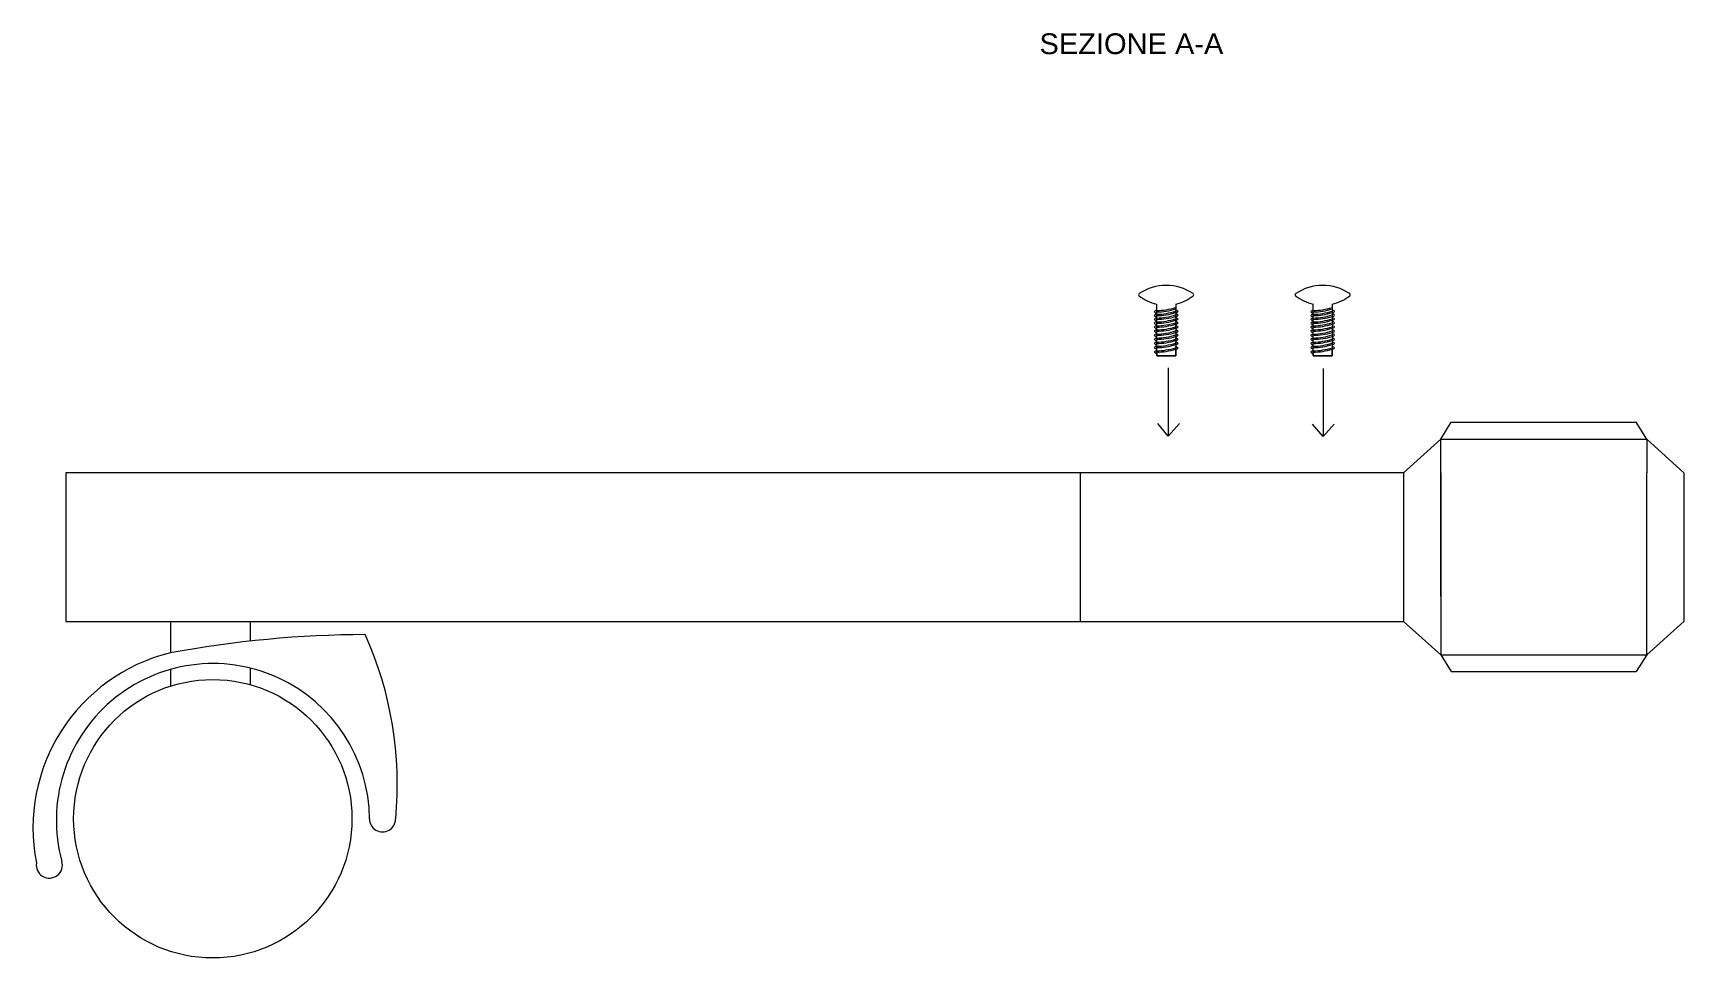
# Model space of a CAD drawing. Header units: centimetres. Extents: x -1194 to 126, y -577 to 528.
# Drawn here: x -1041.6 to -774.7, y 195.6 to 345.1 of the extents above; entities that cross this region are included whole.
import ezdxf

# ---------------------------------------------------------------- set-up
doc = ezdxf.new("R2010")
doc.units = ezdxf.units.CM
doc.header["$MEASUREMENT"] = 0
for name, color, linetype, lineweight in [('dettagli', 4, 'Continuous', 13), ('linee prospetti', 1, 'Continuous', 18), ('quote', 20, 'Continuous', 5)]:
    doc.layers.add(name, color=color, linetype=linetype, lineweight=lineweight)
doc.styles.get("Standard").update_dxf_attribs({"font": 'arial.ttf'})

msp = doc.modelspace()

# ---------------------------------------------------------------- linework, layer by layer
at = {"layer": 'dettagli'}
for p, q in [((-859.96, 300.24), (-859.96, 301.28)), ((-859.96, 299.64), (-859.96, 299.82)), ((-859.96, 299.02), (-859.96, 299.21)), ((-856.89, 301.28), (-856.89, 300.34)), ((-856.89, 299.92), (-856.89, 299.73)), ((-856.89, 299.31), (-856.89, 299.11)), ((-834.66, 300.24), (-834.66, 301.28)), ((-834.66, 299.64), (-834.66, 299.82)), ((-834.66, 299.02), (-834.66, 299.21)), ((-831.58, 301.28), (-831.58, 300.34)), ((-831.58, 299.92), (-831.58, 299.73)), ((-831.58, 299.31), (-831.58, 299.11)), ((-859.96, 298.4), (-859.96, 298.6)), ((-859.96, 297.78), (-859.96, 297.98)), ((-859.96, 297.12), (-859.96, 297.35)), ((-859.96, 296.44), (-859.96, 296.69)), ((-856.89, 298.68), (-856.89, 298.48)), ((-856.89, 298.06), (-856.89, 297.82)), ((-856.89, 297.4), (-856.89, 297.14)), ((-856.89, 296.72), (-856.89, 296.51)), ((-834.66, 298.4), (-834.66, 298.6)), ((-834.66, 297.78), (-834.66, 297.98)), ((-834.66, 297.12), (-834.66, 297.35)), ((-834.66, 296.44), (-834.66, 296.69)), ((-831.58, 298.68), (-831.58, 298.48)), ((-831.58, 298.06), (-831.58, 297.82)), ((-831.58, 297.4), (-831.58, 297.14)), ((-831.58, 296.72), (-831.58, 296.51)), ((-859.96, 295.8), (-859.96, 296.01)), ((-859.96, 295.13), (-859.96, 295.37)), ((-859.96, 295.13), (-859.96, 295.37)), ((-859.96, 294.47), (-859.96, 294.71)), ((-859.96, 293.73), (-859.96, 294.04)), ((-856.89, 296.08), (-856.89, 295.84)), ((-856.89, 295.42), (-856.89, 295.17)), ((-856.89, 294.75), (-856.89, 294.43)), ((-834.66, 295.8), (-834.66, 296.01)), ((-834.66, 295.13), (-834.66, 295.37)), ((-834.66, 295.13), (-834.66, 295.37)), ((-834.66, 294.47), (-834.66, 294.71)), ((-834.66, 293.73), (-834.66, 294.04)), ((-831.58, 296.08), (-831.58, 295.84)), ((-831.58, 295.42), (-831.58, 295.17)), ((-831.58, 294.75), (-831.58, 294.43))]:
    msp.add_line(p, q, dxfattribs=at)
at = {"layer": 'dettagli', "linetype": 'Continuous'}
for p, q in [((-858.1, 290.97), (-858.1, 279.97)), ((-833.07, 290.89), (-833.07, 279.89)), ((-858.1, 279.97), (-859.8, 281.97)), ((-858.1, 279.97), (-856.27, 281.97)), ((-833.07, 279.89), (-834.77, 281.89)), ((-833.07, 279.89), (-831.24, 281.89))]:
    msp.add_line(p, q, dxfattribs=at)
at = {"layer": 'dettagli'}
for points in [[(-856.89, 301.28), (-856.89, 292.92), (-859.96, 292.92), (-859.96, 301.28)], [(-831.58, 301.28), (-831.58, 292.92), (-834.66, 292.92), (-834.66, 301.28)], [(-859.96, 293.3), (-859.96, 292.92), (-856.89, 292.92), (-856.89, 294.01)], [(-834.66, 293.3), (-834.66, 292.92), (-831.58, 292.92), (-831.58, 294.01)]]:
    msp.add_lwpolyline(points, dxfattribs=at)
for centre, radius, start, end in [((-858.43, 296.5), 7.82, 56.0304, 123.9696), ((-858.43, 296.5), 7.82, 56.0304, 123.9696), ((-833.12, 296.5), 7.82, 56.0304, 123.9696), ((-833.12, 296.5), 7.82, 56.0304, 123.9696), ((-862.66, 302.8), 0.225, 121.5129, 235.267), ((-862.66, 302.8), 0.225, 121.5129, 235.267), ((-858.43, 308.17), 7.06, 231.6008, 257.2512), ((-858.43, 308.17), 7.06, 231.6008, 257.2512), ((-858.43, 308.17), 7.06, 282.7488, 308.3992), ((-858.43, 308.17), 7.06, 282.7488, 308.3992), ((-854.19, 302.8), 0.225, 304.733, 58.4871), ((-854.19, 302.8), 0.225, 304.733, 58.4871), ((-837.36, 302.8), 0.225, 121.5129, 235.267), ((-837.36, 302.8), 0.225, 121.5129, 235.267), ((-833.17, 308.09), 6.97, 231.5118, 257.696), ((-833.17, 308.09), 6.97, 231.5118, 257.696), ((-833.07, 308.09), 6.97, 282.304, 308.4882), ((-833.07, 308.09), 6.97, 282.304, 308.4882), ((-828.88, 302.8), 0.225, 304.733, 58.4871), ((-828.88, 302.8), 0.225, 304.733, 58.4871), ((-859.99, 299.82), 0.425, 86.5276, 147.6662), ((-859.99, 299.82), 0.425, 86.5276, 147.6662), ((-859.84, 300.47), 0.665, 219.7871, 259.0756), ((-859.84, 300.47), 0.665, 219.7871, 259.0756), ((-859.99, 299.21), 0.425, 86.5276, 147.6662), ((-859.99, 299.21), 0.425, 86.5276, 147.6662), ((-859.84, 299.86), 0.665, 219.7871, 259.0756), ((-859.84, 299.86), 0.665, 219.7871, 259.0756), ((-859.99, 298.6), 0.425, 86.5276, 147.6662), ((-859.99, 298.6), 0.425, 86.5276, 147.6662), ((-860.19, 311.13), 10.89, 271.1868, 287.62), ((-859.9, 309.69), 9.65, 269.6106, 288.1487), ((-860.19, 310.53), 10.89, 271.1868, 287.62), ((-859.9, 309.09), 9.65, 269.6106, 288.1487), ((-860.19, 309.92), 10.89, 271.1868, 287.62), ((-859.9, 308.48), 9.65, 269.6106, 288.1487), ((-857.02, 299.69), 0.665, 39.7871, 79.0756), ((-857.02, 299.69), 0.665, 39.7871, 79.0756), ((-856.87, 300.34), 0.425, 266.5276, 327.6662), ((-856.87, 300.34), 0.425, 266.5276, 327.6662), ((-857.02, 299.08), 0.665, 39.7871, 79.0756), ((-857.02, 299.08), 0.665, 39.7871, 79.0756), ((-856.87, 299.73), 0.425, 266.5276, 327.6662), ((-856.87, 299.73), 0.425, 266.5276, 327.6662), ((-857.02, 298.45), 0.665, 39.7871, 79.0756), ((-857.02, 298.45), 0.665, 39.7871, 79.0756), ((-834.68, 299.82), 0.425, 86.5276, 147.6662), ((-834.68, 299.82), 0.425, 86.5276, 147.6662), ((-834.53, 300.47), 0.665, 219.7871, 259.0756), ((-834.53, 300.47), 0.665, 219.7871, 259.0756), ((-834.68, 299.21), 0.425, 86.5276, 147.6662), ((-834.68, 299.21), 0.425, 86.5276, 147.6662), ((-834.53, 299.86), 0.665, 219.7871, 259.0756), ((-834.53, 299.86), 0.665, 219.7871, 259.0756), ((-834.68, 298.6), 0.425, 86.5276, 147.6662), ((-834.68, 298.6), 0.425, 86.5276, 147.6662), ((-834.88, 311.13), 10.89, 271.1868, 287.62), ((-834.59, 309.69), 9.65, 269.6106, 288.1487), ((-834.88, 310.53), 10.89, 271.1868, 287.62), ((-834.59, 309.09), 9.65, 269.6106, 288.1487), ((-834.88, 309.92), 10.89, 271.1868, 287.62), ((-834.59, 308.48), 9.65, 269.6106, 288.1487), ((-831.71, 299.69), 0.665, 39.7871, 79.0756), ((-831.71, 299.69), 0.665, 39.7871, 79.0756), ((-831.56, 300.34), 0.425, 266.5276, 327.6662), ((-831.56, 300.34), 0.425, 266.5276, 327.6662), ((-831.71, 299.08), 0.665, 39.7871, 79.0756), ((-831.71, 299.08), 0.665, 39.7871, 79.0756), ((-831.56, 299.73), 0.425, 266.5276, 327.6662), ((-831.56, 299.73), 0.425, 266.5276, 327.6662), ((-831.71, 298.45), 0.665, 39.7871, 79.0756), ((-831.71, 298.45), 0.665, 39.7871, 79.0756), ((-859.84, 299.25), 0.665, 219.7871, 259.0756), ((-859.84, 299.25), 0.665, 219.7871, 259.0756), ((-859.99, 297.98), 0.425, 86.5276, 147.6662), ((-859.99, 297.98), 0.425, 86.5276, 147.6662), ((-859.84, 298.63), 0.665, 219.7871, 259.0756), ((-859.84, 298.63), 0.665, 219.7871, 259.0756), ((-859.99, 297.35), 0.425, 86.5276, 147.6662), ((-859.99, 297.35), 0.425, 86.5276, 147.6662), ((-859.84, 298), 0.665, 219.7871, 259.0756), ((-859.84, 298), 0.665, 219.7871, 259.0756), ((-859.99, 296.69), 0.425, 86.5276, 147.6662), ((-859.99, 296.69), 0.425, 86.5276, 147.6662), ((-859.84, 297.35), 0.665, 219.7871, 259.0756), ((-859.84, 297.35), 0.665, 219.7871, 259.0756), ((-859.99, 296.01), 0.425, 86.5276, 147.6662), ((-859.99, 296.01), 0.425, 86.5276, 147.6662), ((-860.19, 309.29), 10.89, 271.1868, 287.62), ((-859.9, 307.85), 9.65, 269.6106, 288.1487), ((-860.19, 308.67), 10.89, 271.1868, 287.62), ((-859.9, 307.23), 9.65, 269.6106, 288.1487), ((-860.19, 308.01), 10.89, 271.1868, 287.62), ((-859.9, 306.57), 9.65, 269.6106, 288.1487), ((-860.19, 307.33), 10.89, 271.1868, 287.62), ((-859.9, 305.89), 9.65, 269.6106, 288.1487), ((-860.19, 306.69), 10.89, 271.1868, 287.62), ((-856.87, 299.11), 0.425, 266.5276, 327.6662), ((-856.87, 299.11), 0.425, 266.5276, 327.6662), ((-857.02, 297.83), 0.665, 39.7871, 79.0756), ((-857.02, 297.83), 0.665, 39.7871, 79.0756), ((-856.87, 298.48), 0.425, 266.5276, 327.6662), ((-856.87, 298.48), 0.425, 266.5276, 327.6662), ((-857.02, 297.17), 0.665, 39.7871, 79.0756), ((-857.02, 297.17), 0.665, 39.7871, 79.0756), ((-856.87, 297.82), 0.425, 266.5276, 327.6662), ((-856.87, 297.82), 0.425, 266.5276, 327.6662), ((-857.02, 296.49), 0.665, 39.7871, 79.0756), ((-857.02, 296.49), 0.665, 39.7871, 79.0756), ((-856.87, 297.14), 0.425, 266.5276, 327.6662), ((-856.87, 297.14), 0.425, 266.5276, 327.6662), ((-857.02, 295.85), 0.665, 39.7871, 79.0756), ((-857.02, 295.85), 0.665, 39.7871, 79.0756), ((-834.53, 299.25), 0.665, 219.7871, 259.0756), ((-834.53, 299.25), 0.665, 219.7871, 259.0756), ((-834.68, 297.98), 0.425, 86.5276, 147.6662), ((-834.68, 297.98), 0.425, 86.5276, 147.6662), ((-834.53, 298.63), 0.665, 219.7871, 259.0756), ((-834.53, 298.63), 0.665, 219.7871, 259.0756), ((-834.68, 297.35), 0.425, 86.5276, 147.6662), ((-834.68, 297.35), 0.425, 86.5276, 147.6662), ((-834.53, 298), 0.665, 219.7871, 259.0756), ((-834.53, 298), 0.665, 219.7871, 259.0756), ((-834.68, 296.69), 0.425, 86.5276, 147.6662), ((-834.68, 296.69), 0.425, 86.5276, 147.6662), ((-834.53, 297.35), 0.665, 219.7871, 259.0756), ((-834.53, 297.35), 0.665, 219.7871, 259.0756), ((-834.68, 296.01), 0.425, 86.5276, 147.6662), ((-834.68, 296.01), 0.425, 86.5276, 147.6662), ((-834.88, 309.29), 10.89, 271.1868, 287.62), ((-834.59, 307.85), 9.65, 269.6106, 288.1487), ((-834.88, 308.67), 10.89, 271.1868, 287.62), ((-834.59, 307.23), 9.65, 269.6106, 288.1487), ((-834.88, 308.01), 10.89, 271.1868, 287.62), ((-834.59, 306.57), 9.65, 269.6106, 288.1487), ((-834.88, 307.33), 10.89, 271.1868, 287.62), ((-834.59, 305.89), 9.65, 269.6106, 288.1487), ((-834.88, 306.69), 10.89, 271.1868, 287.62), ((-831.56, 299.11), 0.425, 266.5276, 327.6662), ((-831.56, 299.11), 0.425, 266.5276, 327.6662), ((-831.71, 297.83), 0.665, 39.7871, 79.0756), ((-831.71, 297.83), 0.665, 39.7871, 79.0756), ((-831.56, 298.48), 0.425, 266.5276, 327.6662), ((-831.56, 298.48), 0.425, 266.5276, 327.6662), ((-831.71, 297.17), 0.665, 39.7871, 79.0756), ((-831.71, 297.17), 0.665, 39.7871, 79.0756), ((-831.56, 297.82), 0.425, 266.5276, 327.6662), ((-831.56, 297.82), 0.425, 266.5276, 327.6662), ((-831.71, 296.49), 0.665, 39.7871, 79.0756), ((-831.71, 296.49), 0.665, 39.7871, 79.0756), ((-831.56, 297.14), 0.425, 266.5276, 327.6662), ((-831.56, 297.14), 0.425, 266.5276, 327.6662), ((-831.71, 295.85), 0.665, 39.7871, 79.0756), ((-831.71, 295.85), 0.665, 39.7871, 79.0756), ((-859.84, 296.67), 0.665, 219.7871, 259.0756), ((-859.84, 296.67), 0.665, 219.7871, 259.0756), ((-859.99, 295.37), 0.425, 86.5276, 147.6662), ((-859.99, 295.37), 0.425, 86.5276, 147.6662), ((-859.84, 296.03), 0.665, 219.7871, 259.0756), ((-859.84, 296.03), 0.665, 219.7871, 259.0756), ((-859.99, 294.71), 0.425, 86.5276, 147.6662), ((-859.99, 294.71), 0.425, 86.5276, 147.6662), ((-859.84, 295.36), 0.665, 219.7871, 259.0756), ((-859.84, 295.36), 0.665, 219.7871, 259.0756), ((-859.99, 294.04), 0.425, 86.5276, 147.6662), ((-859.99, 294.04), 0.425, 86.5276, 147.6662), ((-859.84, 294.69), 0.665, 219.7871, 259.0756), ((-859.84, 294.69), 0.665, 219.7871, 259.0756), ((-859.99, 293.3), 0.425, 86.5276, 147.6662), ((-859.99, 293.3), 0.425, 86.5276, 147.6662), ((-859.9, 305.25), 9.65, 269.6106, 288.1487), ((-860.19, 306.02), 10.89, 271.1868, 287.62), ((-859.9, 304.59), 9.65, 269.6106, 288.1487), ((-860.19, 305.36), 10.89, 271.1868, 287.62), ((-859.9, 303.92), 9.65, 269.6106, 288.1487), ((-860.19, 304.62), 10.89, 271.1868, 287.62), ((-859.9, 303.18), 9.65, 269.6106, 288.1487), ((-856.87, 296.51), 0.425, 266.5276, 327.6662), ((-856.87, 296.51), 0.425, 266.5276, 327.6662), ((-857.02, 295.19), 0.665, 39.7871, 79.0756), ((-857.02, 295.19), 0.665, 39.7871, 79.0756), ((-856.87, 295.84), 0.425, 266.5276, 327.6662), ((-856.87, 295.84), 0.425, 266.5276, 327.6662), ((-857.02, 294.52), 0.665, 39.7871, 79.0756), ((-857.02, 294.52), 0.665, 39.7871, 79.0756), ((-856.87, 295.17), 0.425, 266.5276, 327.6662), ((-856.87, 295.17), 0.425, 266.5276, 327.6662), ((-857.02, 293.78), 0.665, 39.7871, 79.0756), ((-857.02, 293.78), 0.665, 39.7871, 79.0756), ((-856.87, 294.43), 0.425, 266.5276, 327.6662), ((-856.87, 294.43), 0.425, 266.5276, 327.6662), ((-834.53, 296.67), 0.665, 219.7871, 259.0756), ((-834.53, 296.67), 0.665, 219.7871, 259.0756), ((-834.68, 295.37), 0.425, 86.5276, 147.6662), ((-834.68, 295.37), 0.425, 86.5276, 147.6662), ((-834.53, 296.03), 0.665, 219.7871, 259.0756), ((-834.53, 296.03), 0.665, 219.7871, 259.0756), ((-834.68, 294.71), 0.425, 86.5276, 147.6662), ((-834.68, 294.71), 0.425, 86.5276, 147.6662), ((-834.53, 295.36), 0.665, 219.7871, 259.0756), ((-834.53, 295.36), 0.665, 219.7871, 259.0756), ((-834.68, 294.04), 0.425, 86.5276, 147.6662), ((-834.68, 294.04), 0.425, 86.5276, 147.6662), ((-834.53, 294.69), 0.665, 219.7871, 259.0756), ((-834.53, 294.69), 0.665, 219.7871, 259.0756), ((-834.68, 293.3), 0.425, 86.5276, 147.6662), ((-834.68, 293.3), 0.425, 86.5276, 147.6662), ((-834.59, 305.25), 9.65, 269.6106, 288.1487), ((-834.88, 306.02), 10.89, 271.1868, 287.62), ((-834.59, 304.59), 9.65, 269.6106, 288.1487), ((-834.88, 305.36), 10.89, 271.1868, 287.62), ((-834.59, 303.92), 9.65, 269.6106, 288.1487), ((-834.88, 304.62), 10.89, 271.1868, 287.62), ((-834.59, 303.18), 9.65, 269.6106, 288.1487), ((-831.56, 296.51), 0.425, 266.5276, 327.6662), ((-831.56, 296.51), 0.425, 266.5276, 327.6662), ((-831.71, 295.19), 0.665, 39.7871, 79.0756), ((-831.71, 295.19), 0.665, 39.7871, 79.0756), ((-831.56, 295.84), 0.425, 266.5276, 327.6662), ((-831.56, 295.84), 0.425, 266.5276, 327.6662), ((-831.71, 294.52), 0.665, 39.7871, 79.0756), ((-831.71, 294.52), 0.665, 39.7871, 79.0756), ((-831.56, 295.17), 0.425, 266.5276, 327.6662), ((-831.56, 295.17), 0.425, 266.5276, 327.6662), ((-831.71, 293.78), 0.665, 39.7871, 79.0756), ((-831.71, 293.78), 0.665, 39.7871, 79.0756), ((-831.56, 294.43), 0.425, 266.5276, 327.6662), ((-831.56, 294.43), 0.425, 266.5276, 327.6662), ((-859.84, 293.96), 0.665, 219.7871, 259.0756), ((-859.84, 293.96), 0.665, 219.7871, 259.0756), ((-834.53, 293.96), 0.665, 219.7871, 259.0756), ((-834.53, 293.96), 0.665, 219.7871, 259.0756)]:
    msp.add_arc(centre, radius, start, end, dxfattribs=at)
at = {"layer": 'linee prospetti'}
for p, q in [((-814.03, 279.49), (-812.33, 282.2)), ((-780.72, 279.49), (-782.42, 282.2)), ((-820.05, 274), (-814.03, 279.49)), ((-814.03, 279.49), (-780.72, 279.49)), ((-774.71, 274), (-780.72, 279.49)), ((-820.05, 274), (-1036.34, 274)), ((-1036.34, 274), (-1036.34, 250)), ((-820.05, 274), (-820.05, 250)), ((-814.03, 254.08), (-814.03, 274)), ((-814.03, 274), (-814.03, 244.63)), ((-780.72, 244.63), (-780.72, 274)), ((-774.71, 274), (-774.71, 250)), ((-1036.34, 250), (-820.05, 250)), ((-1019.43, 250), (-1019.43, 244.92)), ((-1006.52, 250), (-1006.52, 246.84)), ((-820.05, 250), (-814.03, 244.63)), ((-774.71, 250), (-780.72, 244.63)), ((-814.03, 244.63), (-812.33, 241.92)), ((-814.03, 244.63), (-780.72, 244.63)), ((-780.72, 244.63), (-782.42, 241.92)), ((-1019.43, 242.25), (-1019.43, 239.55)), ((-1006.52, 242.47), (-1006.52, 239.79))]:
    msp.add_line(p, q, dxfattribs=at)
for points in [[(-812.33, 282.2), (-782.42, 282.2)], [(-814.03, 274), (-814.03, 279.49)], [(-780.72, 279.49), (-780.72, 274)], [(-820.05, 274), (-872.33, 274), (-872.33, 250), (-820.05, 250)], [(-812.33, 241.92), (-782.42, 241.92)]]:
    msp.add_lwpolyline(points, dxfattribs=at)
msp.add_circle((-1012.57, 218.12), 22.5, dxfattribs=at)
for centre, radius, start, end in [((-987.59, 74.66), 173.21, 90.1077, 100.6001), ((-1042.02, 223.66), 59.28, 354.6177, 24.1047), ((-1012.53, 216.64), 29.11, 103.7077, 191.2017), ((-1012.55, 217.88), 25.32, 0.549, 195.2324), ((-985.12, 218.1), 2.11, 179.4942, 0), ((-1039, 210.64), 2.11, 170.4049, 16.1412)]:
    msp.add_arc(centre, radius, start, end, dxfattribs=at)

# ---------------------------------------------------------------- texts
at = {"layer": 'quote', "insert": (-878.91, 345.05), "char_height": 3.36, "attachment_point": 1}
msp.add_mtext_dynamic_manual_height_columns('SEZIONE A-A', width=84.0633, gutter_width=1, heights=[0], dxfattribs=at)

doc.saveas('drawing.dxf')
